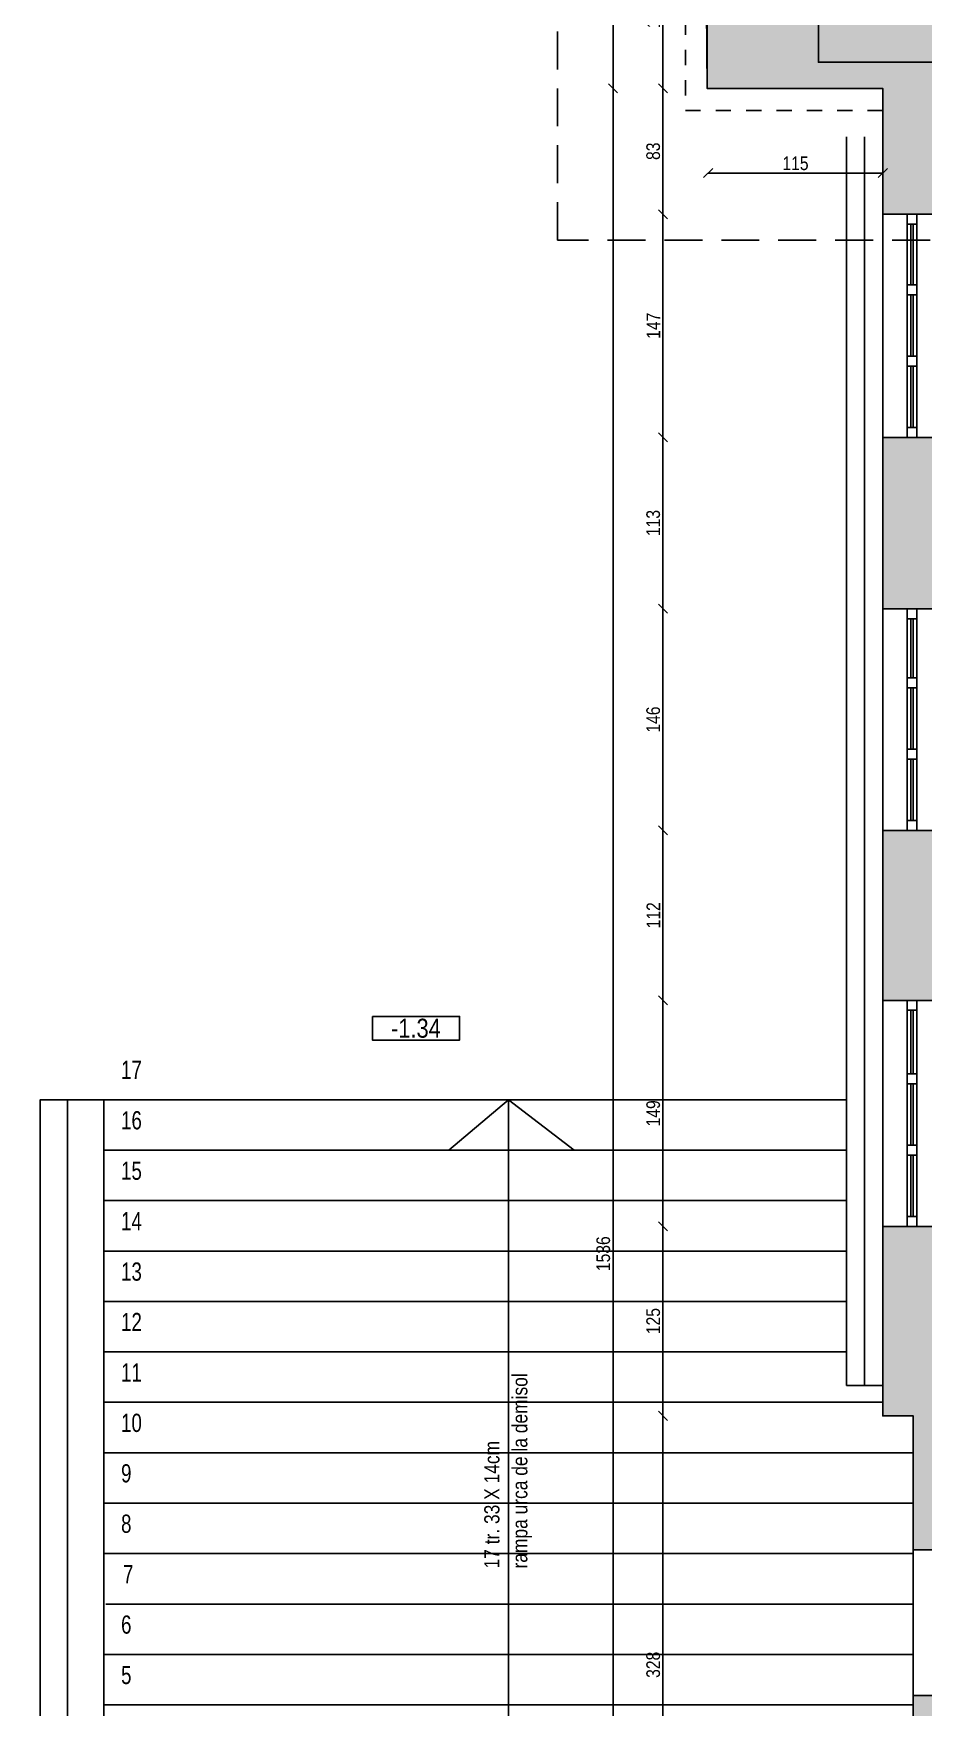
# Model space of a CAD drawing. Header units: metres. Extents: x 493 to 630, y -132 to -15.
# Drawn here: x 547.99 to 553.85, y -74.7 to -63.67 of the extents above; entities that cross this region are included whole.
import ezdxf
from ezdxf.enums import TextEntityAlignment as Align

# ---------------------------------------------------------------- set-up
doc = ezdxf.new("R2010")
doc.units = ezdxf.units.M
doc.header["$MEASUREMENT"] = 0
doc.header["$PDMODE"] = 3
doc.linetypes.add('HIDDEN2', pattern=[0.1875, 0.125, -0.0625])
for name, color, linetype in [('a_caramida', 2, 'Continuous'), ('a_cote_50', 9, 'Continuous'), ('a_cote_nivel', 9, 'Continuous'), ('a_indicatii', 7, 'Continuous'), ('a_indicatii_text', 7, 'Continuous'), ('a_pereti_hasuri', 253, 'Continuous'), ('a_scari', 3, 'Continuous'), ('a_scari_punctat', 40, 'HIDDEN2'), ('a_sticla', 4, 'Continuous'), ('a_tamplarie_usi', 6, 'Continuous'), ('a_text', 7, 'Continuous'), ('a_vederi', 74, 'Continuous')]:
    doc.layers.add(name, color=color, linetype=linetype)
doc.layers.add('a_suprafete', color=7, linetype='Continuous', plot=False)
doc.styles.add('ROMANS', font='ROMANS.shx', dxfattribs={"width": 0.75})
doc.styles.get("Standard").update_dxf_attribs({"font": 'ARIALN.TTF'})
doc.styles.add('Swiss Condensed Light', font='swisscl.ttf')
doc.dimstyles.new('50 cote', dxfattribs={"dimtxt": 0.09, "dimasz": 0.06, "dimexe": 0, "dimexo": 0, "dimgap": 0.018, "dimtad": 1, "dimdec": 1, "dimlfac": 100, "dimrnd": 0.5, "dimdsep": 46, "dimtxsty": 'Standard', "dimblk": 'OBLIQUE', "dimcen": 0.00045, "dimclrd": 256, "dimclrt": 4, "dimadec": 1, "dimazin": 0, "dimtfac": 1, "dimtdec": 1, "dimtix": 1, "dimtofl": 0, "dimtmove": 0, "dimatfit": 3, "dimldrblk": 'OBLIQUE', "dimfxl": 0, "dimtolj": 1, "dimtzin": 0, "dimarcsym": 0})
pattern_1 = [(45, (-4876.954644, 8292.469365), (-0.04419417382, 0.04419417382), []), (45, (-4876.91045, 8292.469365), (-0.04419417382, 0.04419417382), [0.03125, -0.015625])]

# ---------------------------------------------------------------- blocks, each defined once
blk = doc.blocks.new('_Oblique')
at = {"color": 0, "linetype": 'ByBlock', "lineweight": -2}
blk.add_line((-0.5, -0.5), (0.5, 0.5), dxfattribs=at)
blk = doc.blocks.new('*D511')
at = {"layer": 'a_cote_50', "lineweight": -2, "ltscale": 0.3}
blk.add_line((553.585, -64.588), (552.435, -64.588), dxfattribs=at)
at = {"layer": 'Defpoints', "color": 0, "ltscale": 0.3}
for p in [(552.435, -64.35), (553.585, -64.35), (552.435, -64.588)]:
    blk.add_point(p, dxfattribs=at)
at = {"layer": 'a_cote_50', "lineweight": -2, "ltscale": 0.3, "xscale": 0.06, "yscale": 0.06, "zscale": 0.06, "rotation": 180}
blk.add_blockref('_Oblique', (552.435, -64.588), dxfattribs=at)
at = {"layer": 'a_cote_50', "lineweight": -2, "ltscale": 0.3, "xscale": 0.06, "yscale": 0.06, "zscale": 0.06}
blk.add_blockref('_Oblique', (553.585, -64.588), dxfattribs=at)
at = {"layer": 'a_cote_50', "color": 4, "ltscale": 0.3, "insert": (553.01, -64.524), "char_height": 0.09, "attachment_point": 5}
blk.add_mtext('\\A1;115', dxfattribs=at)
blk = doc.blocks.new('COTE_NIVEL_DRAFT')
at = {"layer": 'a_cote_nivel'}
blk.add_lwpolyline([(-27.5, -2.5), (27.5, -2.5), (27.5, -17.5), (-27.5, -17.5)], close=True, dxfattribs=at)
blk = doc.blocks.new('cota nivel')
at = {"layer": 'a_cote_nivel', "xscale": 1.272727272727934, "yscale": 1.272727272727934, "zscale": 1.272727272727934}
blk.add_blockref('COTE_NIVEL_DRAFT', (0, 12.7), dxfattribs=at)
at = {"layer": 'a_cote_nivel', "style": 'ROMANS', "width": 0.6}
blk.add_attdef('COTA', text='', height=15.3, dxfattribs=at).set_placement((0, 0), align=Align.MIDDLE_CENTER)
blk = doc.blocks.new('*D1209')
at = {"layer": 'a_cote_50', "lineweight": -2, "ltscale": 0.3}
blk.add_line((-4.93, -38.309), (-4.93, -37.256), dxfattribs=at)
at = {"layer": 'Defpoints', "color": 0, "ltscale": 0.3}
for p in [(-4.93, -37.256), (-4.647, -37.256), (-4.436, -38.309)]:
    blk.add_point(p, dxfattribs=at)
at = {"layer": 'a_cote_50', "lineweight": -2, "ltscale": 0.3, "xscale": 0.06, "yscale": 0.06, "zscale": 0.06}
for p, rotation in [((-4.93, -37.256), 90), ((-4.93, -38.309), 270)]:
    blk.add_blockref('_Oblique', p, dxfattribs=dict(at, rotation=rotation))
at = {"layer": 'a_cote_50', "color": 4, "ltscale": 0.3, "insert": (-4.994, -37.783), "char_height": 0.09, "attachment_point": 5, "rotation": 90}
blk.add_mtext('\\A1;105.5', dxfattribs=at)
blk = doc.blocks.new('*D1215')
at = {"layer": 'a_cote_50', "lineweight": -2, "ltscale": 0.3}
blk.add_line((-4.93, -47.057), (-4.93, -45.809), dxfattribs=at)
at = {"layer": 'Defpoints', "color": 0, "ltscale": 0.3}
for p in [(-4.93, -45.809), (-4.236, -45.809), (-4.236, -47.057)]:
    blk.add_point(p, dxfattribs=at)
at = {"layer": 'a_cote_50', "lineweight": -2, "ltscale": 0.3, "xscale": 0.06, "yscale": 0.06, "zscale": 0.06}
for p, rotation in [((-4.93, -45.809), 90), ((-4.93, -47.057), 270)]:
    blk.add_blockref('_Oblique', p, dxfattribs=dict(at, rotation=rotation))
at = {"layer": 'a_cote_50', "color": 4, "ltscale": 0.3, "insert": (-4.994, -46.433), "char_height": 0.09, "attachment_point": 5, "rotation": 90}
blk.add_mtext('\\A1;125', dxfattribs=at)
blk = doc.blocks.new('*D1216')
at = {"layer": 'a_cote_50', "lineweight": -2, "ltscale": 0.3}
blk.add_line((-4.93, -45.809), (-4.93, -44.319), dxfattribs=at)
at = {"layer": 'Defpoints', "color": 0, "ltscale": 0.3}
for p in [(-4.93, -44.319), (-4.436, -44.319), (-4.236, -45.809)]:
    blk.add_point(p, dxfattribs=at)
at = {"layer": 'a_cote_50', "lineweight": -2, "ltscale": 0.3, "xscale": 0.06, "yscale": 0.06, "zscale": 0.06}
for p, rotation in [((-4.93, -44.319), 90), ((-4.93, -45.809), 270)]:
    blk.add_blockref('_Oblique', p, dxfattribs=dict(at, rotation=rotation))
at = {"layer": 'a_cote_50', "color": 4, "ltscale": 0.3, "insert": (-4.994, -45.064), "char_height": 0.09, "attachment_point": 5, "rotation": 90}
blk.add_mtext('\\A1;149', dxfattribs=at)
blk = doc.blocks.new('*D1217')
at = {"layer": 'a_cote_50', "lineweight": -2, "ltscale": 0.3}
blk.add_line((-4.93, -44.319), (-4.93, -43.199), dxfattribs=at)
at = {"layer": 'Defpoints', "color": 0, "ltscale": 0.3}
for p in [(-4.93, -43.199), (-4.436, -43.199), (-4.436, -44.319)]:
    blk.add_point(p, dxfattribs=at)
at = {"layer": 'a_cote_50', "lineweight": -2, "ltscale": 0.3, "xscale": 0.06, "yscale": 0.06, "zscale": 0.06}
for p, rotation in [((-4.93, -43.199), 90), ((-4.93, -44.319), 270)]:
    blk.add_blockref('_Oblique', p, dxfattribs=dict(at, rotation=rotation))
at = {"layer": 'a_cote_50', "color": 4, "ltscale": 0.3, "insert": (-4.993, -43.759), "char_height": 0.09, "attachment_point": 5, "rotation": 90}
blk.add_mtext('\\A1;112', dxfattribs=at)
blk = doc.blocks.new('*D1218')
at = {"layer": 'a_cote_50', "lineweight": -2, "ltscale": 0.3}
blk.add_line((-4.93, -43.199), (-4.93, -41.739), dxfattribs=at)
at = {"layer": 'Defpoints', "color": 0, "ltscale": 0.3}
for p in [(-4.93, -41.739), (-4.436, -41.739), (-4.436, -43.199)]:
    blk.add_point(p, dxfattribs=at)
at = {"layer": 'a_cote_50', "lineweight": -2, "ltscale": 0.3, "xscale": 0.06, "yscale": 0.06, "zscale": 0.06}
for p, rotation in [((-4.93, -41.739), 90), ((-4.93, -43.199), 270)]:
    blk.add_blockref('_Oblique', p, dxfattribs=dict(at, rotation=rotation))
at = {"layer": 'a_cote_50', "color": 4, "ltscale": 0.3, "insert": (-4.994, -42.469), "char_height": 0.09, "attachment_point": 5, "rotation": 90}
blk.add_mtext('\\A1;146', dxfattribs=at)
blk = doc.blocks.new('*D1219')
at = {"layer": 'a_cote_50', "lineweight": -2, "ltscale": 0.3}
blk.add_line((-4.93, -41.739), (-4.93, -40.609), dxfattribs=at)
at = {"layer": 'Defpoints', "color": 0, "ltscale": 0.3}
for p in [(-4.93, -40.609), (-4.436, -40.609), (-4.436, -41.739)]:
    blk.add_point(p, dxfattribs=at)
at = {"layer": 'a_cote_50', "lineweight": -2, "ltscale": 0.3, "xscale": 0.06, "yscale": 0.06, "zscale": 0.06}
for p, rotation in [((-4.93, -40.609), 90), ((-4.93, -41.739), 270)]:
    blk.add_blockref('_Oblique', p, dxfattribs=dict(at, rotation=rotation))
at = {"layer": 'a_cote_50', "color": 4, "ltscale": 0.3, "insert": (-4.994, -41.174), "char_height": 0.09, "attachment_point": 5, "rotation": 90}
blk.add_mtext('\\A1;113', dxfattribs=at)
blk = doc.blocks.new('*D1220')
at = {"layer": 'a_cote_50', "lineweight": -2, "ltscale": 0.3}
blk.add_line((-4.93, -40.609), (-4.93, -39.139), dxfattribs=at)
at = {"layer": 'Defpoints', "color": 0, "ltscale": 0.3}
for p in [(-4.93, -39.139), (-4.436, -39.139), (-4.436, -40.609)]:
    blk.add_point(p, dxfattribs=at)
at = {"layer": 'a_cote_50', "lineweight": -2, "ltscale": 0.3, "xscale": 0.06, "yscale": 0.06, "zscale": 0.06}
for p, rotation in [((-4.93, -39.139), 90), ((-4.93, -40.609), 270)]:
    blk.add_blockref('_Oblique', p, dxfattribs=dict(at, rotation=rotation))
at = {"layer": 'a_cote_50', "color": 4, "ltscale": 0.3, "insert": (-4.993, -39.874), "char_height": 0.09, "attachment_point": 5, "rotation": 90}
blk.add_mtext('\\A1;147', dxfattribs=at)
blk = doc.blocks.new('*D1221')
at = {"layer": 'a_cote_50', "lineweight": -2, "ltscale": 0.3}
blk.add_line((-4.93, -39.139), (-4.93, -38.309), dxfattribs=at)
at = {"layer": 'Defpoints', "color": 0, "ltscale": 0.3}
for p in [(-4.93, -38.309), (-4.436, -38.309), (-4.436, -39.139)]:
    blk.add_point(p, dxfattribs=at)
at = {"layer": 'a_cote_50', "lineweight": -2, "ltscale": 0.3, "xscale": 0.06, "yscale": 0.06, "zscale": 0.06}
for p, rotation in [((-4.93, -38.309), 90), ((-4.93, -39.139), 270)]:
    blk.add_blockref('_Oblique', p, dxfattribs=dict(at, rotation=rotation))
at = {"layer": 'a_cote_50', "color": 4, "ltscale": 0.3, "insert": (-4.994, -38.724), "char_height": 0.09, "attachment_point": 5, "rotation": 90}
blk.add_mtext('\\A1;83', dxfattribs=at)
blk = doc.blocks.new('*D1227')
at = {"layer": 'a_cote_50', "lineweight": -2, "ltscale": 0.3}
blk.add_line((-5.259, -53.669), (-5.259, -38.309), dxfattribs=at)
at = {"layer": 'Defpoints', "color": 0, "ltscale": 0.3}
for p in [(-5.259, -38.309), (-3.282, -38.309), (-3.282, -53.669)]:
    blk.add_point(p, dxfattribs=at)
at = {"layer": 'a_cote_50', "lineweight": -2, "ltscale": 0.3, "xscale": 0.06, "yscale": 0.06, "zscale": 0.06}
for p, rotation in [((-5.259, -38.309), 90), ((-5.259, -53.669), 270)]:
    blk.add_blockref('_Oblique', p, dxfattribs=dict(at, rotation=rotation))
at = {"layer": 'a_cote_50', "color": 4, "ltscale": 0.3, "insert": (-5.323, -45.989), "char_height": 0.09, "attachment_point": 5, "rotation": 90}
blk.add_mtext('\\A1;1536', dxfattribs=at)
blk = doc.blocks.new('*D1228')
at = {"layer": 'a_cote_50', "lineweight": -2, "ltscale": 0.3}
blk.add_line((-5.259, -38.309), (-5.259, -32.63), dxfattribs=at)
at = {"layer": 'Defpoints', "color": 0, "ltscale": 0.3}
for p in [(-5.259, -32.63), (-4.639, -32.63), (-4.639, -38.309)]:
    blk.add_point(p, dxfattribs=at)
at = {"layer": 'a_cote_50', "lineweight": -2, "ltscale": 0.3, "xscale": 0.06, "yscale": 0.06, "zscale": 0.06}
for p, rotation in [((-5.259, -32.63), 90), ((-5.259, -38.309), 270)]:
    blk.add_blockref('_Oblique', p, dxfattribs=dict(at, rotation=rotation))
at = {"layer": 'a_cote_50', "color": 4, "ltscale": 0.3, "insert": (-5.323, -35.47), "char_height": 0.09, "attachment_point": 5, "rotation": 90}
blk.add_mtext('\\A1;568', dxfattribs=at)
blk = doc.blocks.new('*D1239')
at = {"layer": 'a_cote_50', "lineweight": -2, "ltscale": 0.3}
blk.add_line((-4.93, -50.339), (-4.93, -47.057), dxfattribs=at)
at = {"layer": 'Defpoints', "color": 0, "ltscale": 0.3}
for p in [(-4.93, -47.057), (-4.655, -47.057), (-4.655, -50.339)]:
    blk.add_point(p, dxfattribs=at)
at = {"layer": 'a_cote_50', "lineweight": -2, "ltscale": 0.3, "xscale": 0.06, "yscale": 0.06, "zscale": 0.06}
for p, rotation in [((-4.93, -47.057), 90), ((-4.93, -50.339), 270)]:
    blk.add_blockref('_Oblique', p, dxfattribs=dict(at, rotation=rotation))
at = {"layer": 'a_cote_50', "color": 4, "ltscale": 0.3, "insert": (-4.994, -48.698), "char_height": 0.09, "attachment_point": 5, "rotation": 90}
blk.add_mtext('\\A1;328', dxfattribs=at)
blk = doc.blocks.new('COTE EXY')
at = {"layer": 'a_cote_50', "ltscale": 0.3}
for base, p1, p2, picture, middle in [((-5.2586, -32.6304), (-4.6395, -38.3094), (-4.6395, -32.6304), '*D1228', (-5.3225, -35.4699)), ((-5.2586, -38.3094), (-3.282, -53.6694), (-3.282, -38.3094), '*D1227', (-5.3225, -45.9894)), ((-4.9302, -45.8094), (-4.2363, -47.0574), (-4.2363, -45.8094), '*D1215', (-4.9942, -46.4334))]:
    dim = blk.add_linear_dim(base=base, p1=p1, p2=p2, angle=90, dimstyle='50 cote', dxfattribs=at)
    dim.commit()
    dim.dimension.update_dxf_attribs({"geometry": picture, "text_midpoint": middle})
for base, p1, p2, picture, middle in [((-4.93024, -37.2559), (-4.43631, -38.30936), (-4.647, -37.2559), '*D1209', (-4.99419, -37.78263)), ((-4.9302, -38.3094), (-4.4363, -39.1394), (-4.4363, -38.3094), '*D1221', (-4.9942, -38.7244)), ((-4.9302, -39.1394), (-4.4363, -40.6094), (-4.4363, -39.1394), '*D1220', (-4.9934, -39.8744)), ((-4.9302, -40.6094), (-4.4363, -41.7394), (-4.4363, -40.6094), '*D1219', (-4.9942, -41.1744)), ((-4.9302, -41.7394), (-4.4363, -43.1994), (-4.4363, -41.7394), '*D1218', (-4.9942, -42.4694)), ((-4.9302, -43.1994), (-4.4363, -44.3194), (-4.4363, -43.1994), '*D1217', (-4.9934, -43.7594)), ((-4.9302, -44.3194), (-4.2363, -45.8094), (-4.4363, -44.3194), '*D1216', (-4.9942, -45.0644)), ((-4.9302, -47.0574), (-4.6553, -50.3394), (-4.6553, -47.0574), '*D1239', (-4.9942, -48.6984))]:
    dim = blk.add_linear_dim(base=base, p1=p1, p2=p2, angle=90, dimstyle='50 cote', override={"dimtmove": 1}, dxfattribs=at)
    dim.commit()
    dim.dimension.update_dxf_attribs({"geometry": picture, "text_midpoint": middle})

msp = doc.modelspace()

# ---------------------------------------------------------------- hatches: boundary and pattern name
at = {"layer": 'a_pereti_hasuri', "ltscale": 0.3}
h = msp.add_hatch(dxfattribs=at)
h.set_pattern_fill('ANSI33', color=256, scale=0.25, style=0)
h.set_pattern_definition(pattern_1)
edge = h.paths.add_edge_path()
edge.add_line((553.5851, -64.0309), (553.5851, -64.8596))
edge.add_line((553.5851, -64.8596), (554.0851, -64.8596))
edge.add_line((554.0851, -64.8596), (554.0851, -64.4396))
edge.add_line((554.0851, -64.4396), (558.4151, -64.4396))
edge.add_line((558.4151, -64.4396), (558.4151, -65.8896))
edge.add_line((558.4151, -65.8896), (560.1551, -65.8896))
edge.add_line((560.1551, -65.8896), (560.1551, -71.7996))
edge.add_line((560.1551, -71.7996), (557.2551, -71.7996))
edge.add_line((557.2551, -71.7996), (557.2551, -72.5796))
edge.add_line((557.2551, -72.5796), (556.7551, -72.5796))
edge.add_line((556.7551, -72.5796), (556.7551, -73.0496))
edge.add_line((556.7551, -73.0496), (557.3251, -73.0496))
edge.add_line((557.3251, -73.0496), (557.3251, -73.2496))
edge.add_line((557.3251, -73.2496), (557.8251, -73.2496))
edge.add_line((557.8251, -73.2496), (557.8251, -74.3996))
edge.add_line((557.8251, -74.3996), (557.3251, -74.3996))
edge.add_line((557.3251, -74.3996), (557.3251, -78.5696))
edge.add_line((557.3251, -78.5696), (556.5351, -78.5696))
edge.add_line((556.5351, -78.5696), (556.5351, -79.5396))
edge.add_line((556.5351, -79.5396), (556.3651, -79.5396))
edge.add_line((556.3651, -79.5396), (556.3651, -79.9896))
edge.add_line((556.3651, -79.9896), (554.8351, -79.9896))
edge.add_line((554.8351, -79.9896), (554.8351, -79.5396))
edge.add_line((554.8351, -79.5396), (554.1851, -79.5396))
edge.add_line((554.1851, -79.5396), (554.1851, -78.8996))
edge.add_line((554.1851, -78.8996), (553.7851, -78.8996))
edge.add_line((553.7851, -78.8996), (553.7851, -79.3896))
edge.add_line((553.7851, -79.3896), (553.7853, -80.4846))
edge.add_line((553.7853, -80.4846), (554.2605, -80.4846))
edge.add_line((554.2605, -80.4846), (554.2605, -80.1046))
edge.add_line((554.2605, -80.1046), (560.5705, -80.1046))
edge.add_line((560.5705, -80.1046), (560.5705, -80.0946))
edge.add_line((560.5705, -80.0946), (560.6605, -80.0946))
edge.add_line((560.6605, -80.0946), (560.9305, -79.8546))
edge.add_line((560.9305, -79.8546), (560.9305, -75.4046))
edge.add_line((560.9305, -75.4046), (561.3189, -75.4046))
edge.add_line((561.3189, -75.4046), (561.3205, -74.5846))
edge.add_line((561.3205, -74.5846), (560.8355, -74.5846))
edge.add_line((560.8355, -74.5846), (560.8355, -73.9843))
edge.add_line((560.8355, -73.9843), (560.5922, -73.9843))
edge.add_line((560.5922, -73.9843), (560.5922, -74.0643))
edge.add_line((560.5922, -74.0643), (560.1022, -74.0643))
edge.add_line((560.1022, -74.0643), (560.1022, -74.5943))
edge.add_line((560.1022, -74.5943), (559.7172, -74.5943))
edge.add_line((559.7172, -74.5943), (559.7172, -74.7343))
edge.add_line((559.7172, -74.7343), (559.9022, -74.7343))
edge.add_line((559.9022, -74.7343), (559.9022, -75.3843))
edge.add_line((559.9022, -75.3843), (560.3822, -75.3843))
edge.add_line((560.3822, -75.3843), (560.3822, -79.8543))
edge.add_line((560.3822, -79.8543), (557.9322, -79.8543))
edge.add_line((557.9322, -79.8543), (557.9322, -75.3843))
edge.add_line((557.9322, -75.3843), (558.6822, -75.3843))
edge.add_line((558.6822, -75.3843), (558.6822, -74.7343))
edge.add_line((558.6822, -74.7343), (558.8772, -74.7343))
edge.add_line((558.8772, -74.7343), (558.8772, -74.5943))
edge.add_line((558.8772, -74.5943), (557.8972, -74.5943))
edge.add_line((557.8972, -74.5943), (557.8972, -72.4143))
edge.add_line((557.8972, -72.4143), (558.4263, -72.4143))
edge.add_line((558.4263, -72.4143), (558.4263, -72.2143))
edge.add_line((558.4263, -72.2143), (559.6263, -72.2143))
edge.add_line((559.6263, -72.2143), (559.6262, -72.4157))
edge.add_line((559.6262, -72.4157), (559.9886, -72.4143))
edge.add_line((559.9886, -72.4143), (560.1072, -72.7643))
edge.add_line((560.1072, -72.7643), (560.1072, -72.9543))
edge.add_line((560.1072, -72.9543), (560.5922, -72.9543))
edge.add_line((560.5922, -72.9543), (560.5922, -73.0343))
edge.add_line((560.5922, -73.0343), (560.8355, -73.0343))
edge.add_line((560.8355, -73.0343), (560.8355, -72.7243))
edge.add_line((560.8355, -72.7243), (562.8755, -72.7243))
edge.add_line((562.8755, -72.7243), (562.8755, -74.6143))
edge.add_line((562.8755, -74.6143), (562.4205, -74.6143))
edge.add_line((562.4205, -74.6143), (562.4205, -75.4343))
edge.add_line((562.4205, -75.4343), (562.9905, -75.4343))
edge.add_line((562.9905, -75.4343), (562.9905, -77.9346))
edge.add_line((562.9905, -77.9346), (563.3205, -77.9346))
edge.add_line((563.3205, -77.9346), (563.3205, -75.4543))
edge.add_line((563.3205, -75.4543), (564.3507, -75.4543))
edge.add_line((564.3507, -75.4543), (564.3507, -74.9543))
edge.add_arc((564.8611, -76.0494), 1.2082, 63.48577, 114.99018, ccw=False)
edge.add_line((565.4005, -74.9682), (565.4005, -75.4543))
edge.add_line((565.4005, -75.4543), (570.1405, -75.4543))
edge.add_line((570.1405, -75.4543), (570.1405, -77.0396))
edge.add_line((570.1405, -77.0396), (570.8655, -77.0396))
edge.add_line((570.8655, -77.0396), (570.8655, -74.7411))
edge.add_line((570.8655, -74.7411), (570.6253, -74.7411))
edge.add_line((570.6253, -74.7411), (570.6253, -73.8333))
edge.add_line((570.6253, -73.8333), (569.7451, -73.8333))
edge.add_line((569.7451, -73.8333), (569.7451, -74.5033))
edge.add_line((569.7451, -74.5033), (563.8051, -74.5033))
edge.add_line((563.8051, -74.5033), (563.8051, -70.1633))
edge.add_line((563.8051, -70.1633), (562.9151, -70.1633))
edge.add_line((562.9151, -70.1633), (562.9151, -70.1933))
edge.add_line((562.9151, -70.1933), (562.9151, -72.3733))
edge.add_line((562.9151, -72.3733), (560.8151, -72.3733))
edge.add_line((560.8151, -72.3733), (560.8151, -70.2533))
edge.add_line((560.8151, -70.2533), (560.8151, -63.7033))
edge.add_line((560.8151, -63.7033), (561.1751, -63.7033))
edge.add_line((561.1751, -63.7033), (561.1751, -63.3461))
edge.add_line((561.1751, -63.3461), (560.7751, -63.3461))
edge.add_line((560.7751, -63.3461), (560.7751, -63.0761))
edge.add_line((560.7751, -63.0761), (560.1051, -63.0761))
edge.add_line((560.1051, -63.0761), (560.1051, -63.5161))
edge.add_line((560.1051, -63.5161), (552.9251, -63.5161))
edge.add_line((552.9251, -63.5161), (552.9251, -62.9761))
edge.add_line((552.9251, -62.9761), (552.4201, -62.9761))
edge.add_line((552.4201, -62.9761), (552.4276, -64.0296))
edge.add_line((552.4276, -64.0296), (553.5851, -64.0296))
h = msp.add_hatch(dxfattribs=at)
h.set_pattern_fill('ANSI33', color=256, scale=0.25, style=0)
h.set_pattern_definition(pattern_1)
h.paths.add_polyline_path([(554.1851, -77.9396), (554.1851, -76.7596), (553.7851, -76.7596), (553.7851, -77.9396)])
h.paths.add_polyline_path([(553.7851, -74.6196), (553.7851, -75.7996), (554.1351, -75.7996), (554.1351, -74.6196)])
h.paths.add_polyline_path([(553.7851, -73.6596), (553.7851, -72.7776), (553.5851, -72.7776), (553.5851, -71.5296), (554.0851, -71.5296), (554.0851, -72.6196), (554.1351, -72.6196), (554.1351, -73.6596)])
h.paths.add_polyline_path([(553.5851, -70.0396), (554.0851, -70.0396), (554.0851, -68.9196), (553.5851, -68.9196)])
h.paths.add_polyline_path([(553.5851, -67.4596), (554.0851, -67.4596), (554.0851, -66.3296), (553.5851, -66.3296)])

# ---------------------------------------------------------------- linework, layer by layer
at = {"layer": 'a_caramida', "ltscale": 0.3}
for points in [[(552.4201, -62.9761), (552.4276, -64.0296), (553.5851, -64.0296)], [(553.5851, -64.0296), (553.5851, -64.8596), (554.0851, -64.8596), (554.0851, -64.4396), (558.4151, -64.4396), (558.4151, -65.8896), (560.1551, -65.8896), (560.1551, -71.7996), (557.2551, -71.7996), (557.2551, -72.5796), (556.7551, -72.5796), (556.7551, -73.0496), (557.3251, -73.0496), (557.3251, -73.2496), (557.8251, -73.2496), (557.8251, -74.3996), (557.3251, -74.3996), (557.3251, -78.5696)]]:
    msp.add_lwpolyline(points, dxfattribs=at)
for points in [[(553.5851, -67.4596), (554.0851, -67.4596), (554.0851, -66.3296), (553.5851, -66.3296)], [(553.5851, -70.0396), (554.0851, -70.0396), (554.0851, -68.9196), (553.5851, -68.9196)], [(553.7851, -73.6596), (553.7851, -72.7776), (553.5851, -72.7776), (553.5851, -71.5296), (554.0851, -71.5296), (554.0851, -72.6196), (554.1351, -72.6196), (554.1351, -73.6596)], [(553.7851, -74.6196), (553.7851, -75.7996), (554.1351, -75.7996), (554.1351, -74.6196)]]:
    msp.add_lwpolyline(points, close=True, dxfattribs=at)
at = {"layer": 'a_cote_50', "ltscale": 0.3}
for points in [[(504.215, -79.3896), (553.7851, -79.3896), (553.7851, -72.7776), (553.5851, -72.7776), (553.5851, -64.0296), (552.4276, -64.0296), (552.4276, -58.3506), (560.1351, -58.3506), (560.1351, -51.3166), (557.296, -51.3164), (557.2625, -41.0914)], [(553.7051, -72.7776), (553.5851, -72.7776)]]:
    msp.add_lwpolyline(points, dxfattribs=at)
at = {"layer": 'a_scari', "ltscale": 0.3}
for points in [[(548.4551, -70.6946), (553.3451, -70.6946)], [(553.7851, -76.0116), (548.4551, -76.0116), (548.4551, -70.6946)], [(551.1201, -76.0116), (551.1201, -70.6946), (550.7265, -71.0269), (551.1201, -70.6946), (551.552, -71.0269)], [(548.4551, -71.0269), (553.3451, -71.0269)], [(548.4551, -71.3592), (553.3451, -71.3592)], [(548.4551, -71.6915), (553.3451, -71.6915)], [(548.4551, -72.0238), (553.3451, -72.0238)], [(548.4551, -72.3561), (553.3451, -72.3561)], [(548.4551, -72.6885), (553.5851, -72.6885)], [(548.4551, -73.0208), (553.7851, -73.0208)], [(548.4551, -73.3531), (553.7851, -73.3531)], [(548.4551, -73.6854), (553.7851, -73.6854)], [(548.4681, -74.0177), (553.7851, -74.0177)], [(548.4551, -74.35), (553.7851, -74.35)], [(548.4551, -74.6823), (553.7851, -74.6823)]]:
    msp.add_lwpolyline(points, dxfattribs=at)
at = {"layer": 'a_scari_punctat', "ltscale": 2}
msp.add_lwpolyline([(524.9835, -78.4648), (556.3323, -78.4648), (556.336, -70.6526), (559.1467, -70.6526), (559.1467, -65.0296), (551.443, -65.0296), (551.443, -57.3703), (559.143, -57.3703), (559.1431, -52.0265), (556.4463, -52.0265), (556.4099, -41.0734)], dxfattribs=at)
at = {"layer": 'a_scari_punctat', "ltscale": 0.3}
msp.add_lwpolyline([(552.4201, -62.9761), (552.2851, -62.9761), (552.2851, -64.1761), (553.5851, -64.1761), (553.5851, -64.1761)], dxfattribs=at)
at = {"layer": 'a_sticla', "ltscale": 0.3}
for points in [[(553.7702, -65.3246), (553.7702, -64.9248), (553.785, -64.9248), (553.785, -65.3246)], [(553.7702, -65.7944), (553.7702, -65.3896), (553.785, -65.3896), (553.785, -65.7944)], [(553.7702, -66.2644), (553.7702, -65.8596), (553.785, -65.8596), (553.785, -66.2644)], [(553.7702, -67.9146), (553.7702, -67.5248), (553.785, -67.5248), (553.785, -67.9146)], [(553.7702, -68.3844), (553.7702, -67.9796), (553.785, -67.9796), (553.785, -68.3844)], [(553.7702, -68.8544), (553.7702, -68.4496), (553.785, -68.4496), (553.785, -68.8544)], [(553.7702, -70.5246), (553.7702, -70.1048), (553.785, -70.1048), (553.785, -70.5246)], [(553.7702, -70.9944), (553.7702, -70.5896), (553.785, -70.5896), (553.785, -70.9944)], [(553.7702, -71.4644), (553.7702, -71.0596), (553.785, -71.0596), (553.785, -71.4644)]]:
    msp.add_lwpolyline(points, close=True, dxfattribs=at)
at = {"layer": 'a_suprafete', "ltscale": 0.3}
msp.add_lwpolyline([(555.0411, -63.8579), (553.1611, -63.8579), (553.1611, -61.3911), (553.3481, -61.3911), (553.3481, -60.9011), (553.1611, -60.9011), (553.1611, -59.2361), (555.0411, -59.2361), (555.0411, -59.3461), (555.5011, -59.3461), (555.5011, -59.2361), (560.0611, -59.2361), (560.0611, -59.4961), (560.5261, -59.4961), (560.5261, -60.5961), (560.0861, -60.5961), (560.0861, -61.0261), (555.5011, -60.9161), (555.5011, -60.6661), (555.0411, -60.6661), (555.0411, -60.9011), (554.7861, -60.9011), (554.7861, -61.3911), (555.0411, -61.3911)], close=True, dxfattribs=at)
at = {"layer": 'a_tamplarie_usi', "ltscale": 0.3}
for points in [[(553.8101, -64.8596), (553.7451, -64.8596), (553.7451, -64.9246), (553.8101, -64.9246)], [(553.8101, -65.3246), (553.7451, -65.3246), (553.7451, -65.3896), (553.8101, -65.3896)], [(553.8101, -65.7946), (553.7451, -65.7946), (553.7451, -65.8596), (553.8101, -65.8596)], [(553.8101, -66.2646), (553.7451, -66.2646), (553.7451, -66.3296), (553.8101, -66.3296)], [(553.8101, -67.4596), (553.7451, -67.4596), (553.7451, -67.5246), (553.8101, -67.5246)], [(553.8101, -67.9146), (553.7451, -67.9146), (553.7451, -67.9796), (553.8101, -67.9796)], [(553.8101, -68.3846), (553.7451, -68.3846), (553.7451, -68.4496), (553.8101, -68.4496)], [(553.8101, -68.8546), (553.7451, -68.8546), (553.7451, -68.9196), (553.8101, -68.9196)], [(553.8101, -70.0396), (553.7451, -70.0396), (553.7451, -70.1046), (553.8101, -70.1046)], [(553.8101, -70.5246), (553.7451, -70.5246), (553.7451, -70.5896), (553.8101, -70.5896)], [(553.8101, -70.9946), (553.7451, -70.9946), (553.7451, -71.0596), (553.8101, -71.0596)], [(553.8101, -71.4646), (553.7451, -71.4646), (553.7451, -71.5296), (553.8101, -71.5296)]]:
    msp.add_lwpolyline(points, close=True, dxfattribs=at)
at = {"layer": 'a_vederi', "ltscale": 0.3}
for points in [[(553.3451, -64.3496), (553.3451, -72.5776)], [(553.4651, -64.3496), (553.4651, -72.5776)], [(506.7974, -75.7716), (548.2151, -75.7716), (548.2151, -70.6946)], [(553.5851, -72.5776), (553.5851, -72.5776), (553.3451, -72.5776)]]:
    msp.add_lwpolyline(points, dxfattribs=at)
for points in [[(554.0851, -66.3296), (553.5851, -66.3296), (553.5851, -64.8596), (554.0851, -64.8596)], [(553.8101, -65.3246), (553.8101, -64.9246), (553.7451, -64.9246), (553.7451, -65.3246)], [(553.8101, -65.7944), (553.8101, -65.3896), (553.7451, -65.3896), (553.7451, -65.7944)], [(553.8101, -66.2644), (553.8101, -65.8596), (553.7451, -65.8596), (553.7451, -66.2644)], [(554.0851, -68.9196), (553.5851, -68.9196), (553.5851, -67.4596), (554.0851, -67.4596)], [(553.8101, -67.9146), (553.8101, -67.5246), (553.7451, -67.5246), (553.7451, -67.9146)], [(553.8101, -68.3844), (553.8101, -67.9796), (553.7451, -67.9796), (553.7451, -68.3844)], [(553.8101, -68.8544), (553.8101, -68.4496), (553.7451, -68.4496), (553.7451, -68.8544)], [(554.0851, -71.5296), (553.5851, -71.5296), (553.5851, -70.0396), (554.0851, -70.0396)], [(553.8101, -70.5246), (553.8101, -70.1046), (553.7451, -70.1046), (553.7451, -70.5246)], [(553.8101, -70.9944), (553.8101, -70.5896), (553.7451, -70.5896), (553.7451, -70.9944)], [(506.7974, -75.5916), (506.7974, -76.0116), (548.4551, -76.0116), (548.4551, -70.6946), (548.0351, -70.6946), (548.0351, -75.5916), (548.0351, -75.5916)], [(553.8101, -71.4644), (553.8101, -71.0596), (553.7451, -71.0596), (553.7451, -71.4644)], [(554.1351, -74.6196), (553.7851, -74.6196), (553.7851, -73.6596), (554.1351, -73.6596)]]:
    msp.add_lwpolyline(points, close=True, dxfattribs=at)

# ---------------------------------------------------------------- block references
at = {"layer": 'a_cote_50'}
msp.add_blockref('COTE EXY', (557.0671, -25.7202), dxfattribs=at)
at = {"layer": 'a_indicatii'}
ref = msp.add_blockref('cota nivel', (550.51, -70.2232), dxfattribs=dict(at, xscale=0.008200420351329285, yscale=0.008200420351329285, zscale=0.008200420351329285))
ref.add_attrib('COTA', '-1.34', dxfattribs={"layer": 'a_cote_nivel', "height": 0.12524}).set_placement((550.51, -70.2232), align=Align.MIDDLE_CENTER)

# ---------------------------------------------------------------- texts
at = {"layer": 'a_indicatii_text', "linetype": 'Continuous', "style": 'Swiss Condensed Light'}
for s, p in [('17', (548.5679, -70.5576)), ('16', (548.5679, -70.8899)), ('15', (548.5679, -71.2222)), ('14', (548.5679, -71.5545)), ('13', (548.5679, -71.8868)), ('12', (548.5679, -72.2191)), ('11', (548.5679, -72.5514)), ('10', (548.5679, -72.8837)), ('9', (548.5679, -73.2161)), ('8', (548.5679, -73.5484)), ('7', (548.5808, -73.8807)), ('6', (548.5679, -74.213)), ('5', (548.5679, -74.5453))]:
    msp.add_text(s, height=0.12, dxfattribs=at).set_placement(p)
at = {"layer": 'a_text', "char_height": 0.1, "width": 1.87247, "attachment_point": 7, "rotation": 90}
for s, insert in [('\\pt0.1;rampa urca de la demisol', (551.2742, -73.7835)), ('17 tr. 33 X 14cm', (551.0615, -73.7835))]:
    msp.add_mtext(s, dxfattribs=dict(at, insert=insert))

# ---------------------------------------------------------------- dimensions: what is measured, and where the dimension line sits
at = {"layer": 'a_cote_50', "ltscale": 0.3}
dim = msp.add_linear_dim(base=(552.4351, -64.5878), p1=(553.5851, -64.3496), p2=(552.4351, -64.3496), dimstyle='50 cote', dxfattribs=at)
dim.commit()
dim.dimension.update_dxf_attribs({"geometry": '*D511', "text_midpoint": (553.0101, -64.5238)})

doc.saveas('drawing.dxf')
